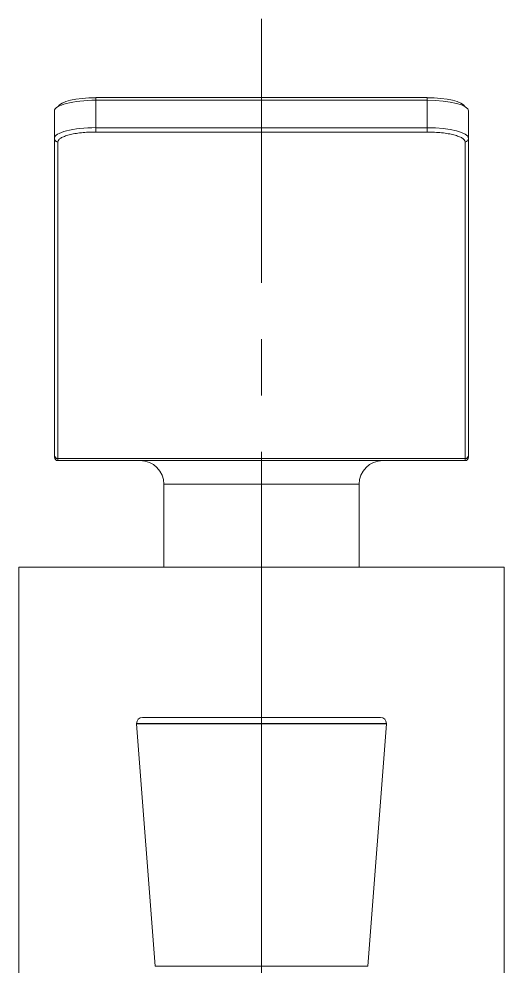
# Model space of a CAD drawing. Extents: x 2340 to 3468, y 0 to 827.
# Drawn here: x 2567.7 to 2608.7, y 286.7 to 366.7 of the extents above; entities that cross this region are included whole.
import ezdxf

# ---------------------------------------------------------------- set-up
doc = ezdxf.new("R2010")
doc.units = 0
doc.header["$LTSCALE"] = 3
doc.header["$MEASUREMENT"] = 0
doc.linetypes.add('CENTER2', pattern=[28.575, 19.05, -3.175, 3.175, -3.175])
doc.layers.add('1', color=7, linetype='CONTINUOUS')
doc.layers.add('Cneter', color=1, linetype='CENTER2', lineweight=13)

msp = doc.modelspace()

# ---------------------------------------------------------------- linework, layer by layer
at = {"layer": '1', "color": 7, "linetype": 'Continuous', "lineweight": 13}
for p, q in [((2574.196, 360.048), (2574.196, 359.825)), ((2602.196, 359.825), (2574.196, 359.825)), ((2574.196, 359.825), (2574.196, 357.507)), ((2602.196, 359.825), (2602.196, 360.048)), ((2602.196, 357.507), (2602.196, 359.825)), ((2602.196, 357.507), (2574.196, 357.507)), ((2602.197, 357.14), (2574.196, 357.14)), ((2602.196, 357.14), (2602.196, 357.507)), ((2570.996, 356.314), (2570.996, 329.552)), ((2605.396, 329.552), (2605.396, 356.315)), ((2570.996, 329.552), (2570.996, 329.382)), ((2570.996, 329.552), (2605.396, 329.552)), ((2588.196, 327.382), (2588.196, 329.382)), ((2605.396, 329.382), (2605.396, 329.552)), ((2588.196, 327.382), (2579.946, 327.382)), ((2588.196, 327.382), (2588.196, 320.382)), ((2588.522, 327.382), (2588.196, 327.382)), ((2588.522, 327.382), (2596.446, 327.382)), ((2588.196, 320.382), (2588.196, 307.682)), ((2588.196, 307.182), (2588.196, 307.682)), ((2577.636, 307.182), (2588.196, 307.182)), ((2588.196, 307.144), (2577.637, 307.144)), ((2588.196, 307.144), (2588.196, 307.182)), ((2588.196, 307.182), (2588.254, 307.182)), ((2588.196, 286.682), (2588.196, 307.144)), ((2588.254, 307.144), (2588.196, 307.144)), ((2598.756, 307.182), (2588.254, 307.182)), ((2598.755, 307.144), (2588.254, 307.144))]:
    msp.add_line(p, q, dxfattribs=at)
at = {"layer": '1', "color": 7, "linetype": 'Continuous', "lineweight": 18}
for p, q in [((2602.196, 360.048), (2574.196, 360.048)), ((2570.696, 358.919), (2570.696, 356.604)), ((2605.696, 356.604), (2605.696, 358.919)), ((2570.696, 356.604), (2570.696, 329.841)), ((2605.696, 329.841), (2605.696, 356.604)), ((2570.696, 329.841), (2570.696, 329.682)), ((2605.696, 329.682), (2605.696, 329.841)), ((2605.396, 329.382), (2570.996, 329.382)), ((2579.946, 327.382), (2579.946, 320.382)), ((2596.446, 320.382), (2596.446, 327.382)), ((2588.196, 320.382), (2567.696, 320.382)), ((2567.696, 320.382), (2567.696, 281.182)), ((2588.196, 320.382), (2608.696, 320.382)), ((2608.696, 281.182), (2608.696, 320.382)), ((2588.196, 307.682), (2578.136, 307.682)), ((2588.252, 307.682), (2588.196, 307.682)), ((2598.256, 307.682), (2588.252, 307.682)), ((2577.637, 307.144), (2579.196, 286.682)), ((2597.196, 286.682), (2598.755, 307.144)), ((2579.196, 286.682), (2588.196, 286.682)), ((2588.196, 286.682), (2597.196, 286.682))]:
    msp.add_line(p, q, dxfattribs=at)
for centre, radius, start, end in [((2570.996, 329.682), 0.3, 180, 270), ((2605.396, 329.682), 0.3, 270, 0), ((2577.946, 327.382), 2, 0, 90), ((2598.446, 327.382), 2, 90, 180), ((2578.136, 307.182), 0.5, 90, 180), ((2598.256, 307.182), 0.5, 0, 90), ((2578.136, 307.182), 0.5, 180, 184.35698), ((2598.256, 307.182), 0.5, 355.64302, 0)]:
    msp.add_arc(centre, radius, start, end, dxfattribs=at)
for centre, major_axis, start_param, end_param in [((2574.196, 358.919), (3.5, 0), 1.570796, 3.141593), ((2574.196, 359.209), (3.2, 0), 1.570796, 3.03581), ((2602.196, 359.209), (3.2, 0), 0.105783, 1.570796), ((2602.196, 358.919), (3.5, 0), 0, 1.570796), ((2574.196, 356.605), (3.5, 0), 1.570796, 3.141593), ((2602.196, 356.602), (3.5, 0), 0, 1.570796)]:
    msp.add_ellipse(centre, major_axis=major_axis, ratio=0.258819, start_param=start_param, end_param=end_param, dxfattribs=at)
at = {"layer": '1', "color": 7, "linetype": 'Continuous', "lineweight": 13}
for centre, start_param, end_param in [((2570.996, 329.841), 0, 1.570796), ((2605.396, 329.841), 1.570796, 3.141593)]:
    msp.add_ellipse(centre, major_axis=(-0.3, 0), ratio=0.966171, start_param=start_param, end_param=end_param, dxfattribs=at)
at = {"layer": '1', "color": 7, "linetype": 'Continuous', "lineweight": 18}
for points, knots in [([(2570.996, 356.315), (2570.996, 356.369), (2571.017, 356.423), (2571.098, 356.529), (2571.159, 356.582), (2571.32, 356.682), (2571.419, 356.73), (2571.652, 356.82), (2571.785, 356.862), (2572.081, 356.939), (2572.244, 356.973), (2572.592, 357.034), (2572.778, 357.059), (2573.165, 357.101), (2573.366, 357.117), (2573.777, 357.138), (2573.987, 357.143), (2574.196, 357.143)], [0, 0, 0, 0, 0.125, 0.125, 0.25, 0.25, 0.375, 0.375, 0.5, 0.5, 0.625, 0.625, 0.75, 0.75, 0.875, 0.875, 1, 1, 1, 1]), ([(2574.196, 357.507), (2574.196, 357.469), (2574.196, 357.429), (2574.196, 357.352), (2574.196, 357.314), (2574.196, 357.246), (2574.196, 357.216), (2574.196, 357.168), (2574.196, 357.15), (2574.196, 357.14)], [0, 0, 0, 0, 0.25, 0.25, 0.5, 0.5, 0.75, 0.75, 1, 1, 1, 1]), ([(2602.197, 357.14), (2602.406, 357.14), (2602.616, 357.135), (2603.026, 357.113), (2603.228, 357.098), (2603.615, 357.056), (2603.8, 357.03), (2604.148, 356.97), (2604.311, 356.936), (2604.607, 356.859), (2604.74, 356.817), (2604.973, 356.727), (2605.072, 356.679), (2605.232, 356.579), (2605.294, 356.526), (2605.375, 356.42), (2605.396, 356.366), (2605.396, 356.312)], [0, 0, 0, 0, 0.125, 0.125, 0.25, 0.25, 0.375, 0.375, 0.5, 0.5, 0.625, 0.625, 0.75, 0.75, 0.875, 0.875, 1, 1, 1, 1]), ([(2605.696, 356.604), (2605.696, 356.566), (2605.688, 356.528), (2605.658, 356.458), (2605.636, 356.426), (2605.58, 356.373), (2605.547, 356.351), (2605.474, 356.322), (2605.435, 356.315), (2605.396, 356.315)], [0, 0, 0, 0, 0.25, 0.25, 0.5, 0.5, 0.75, 0.75, 1, 1, 1, 1])]:
    msp.add_open_spline(points, degree=3, knots=knots, dxfattribs=at)
at = {"layer": '1', "color": 7, "linetype": 'Continuous', "lineweight": 13}
msp.add_open_spline([(2570.996, 356.314), (2570.993, 356.314), (2570.987, 356.314), (2570.979, 356.314), (2570.97, 356.315), (2570.962, 356.316), (2570.953, 356.316), (2570.945, 356.318), (2570.937, 356.319), (2570.929, 356.32), (2570.921, 356.322), (2570.913, 356.324), (2570.905, 356.326), (2570.898, 356.329), (2570.89, 356.331), (2570.876, 356.337), (2570.854, 356.347), (2570.825, 356.364), (2570.802, 356.381), (2570.789, 356.394), (2570.782, 356.4), (2570.778, 356.404), (2570.774, 356.409), (2570.769, 356.414), (2570.764, 356.42), (2570.759, 356.426), (2570.754, 356.433), (2570.748, 356.44), (2570.743, 356.449), (2570.737, 356.458), (2570.731, 356.467), (2570.726, 356.478), (2570.721, 356.489), (2570.716, 356.501), (2570.711, 356.513), (2570.707, 356.527), (2570.703, 356.541), (2570.7, 356.556), (2570.698, 356.571), (2570.696, 356.588), (2570.696, 356.599), (2570.696, 356.604)], degree=3, knots=[0, 0, 0, 0, 0.018632, 0.037103, 0.055416, 0.07357, 0.091567, 0.109409, 0.127095, 0.144627, 0.162006, 0.179234, 0.196311, 0.21324, 0.23002, 0.246653, 0.308435, 0.387209, 0.458229, 0.493054, 0.504115, 0.516485, 0.530162, 0.545146, 0.561439, 0.579039, 0.597948, 0.618164, 0.639688, 0.662521, 0.686661, 0.712109, 0.738866, 0.76693, 0.796302, 0.826982, 0.85897, 0.892266, 0.926869, 0.962781, 1, 1, 1, 1], dxfattribs=at)
at = {"layer": 'Cneter', "lineweight": 5, "ltscale": 0.5}
msp.add_line((2588.196, 215.817), (2588.196, 366.696), dxfattribs=at)

doc.saveas('drawing.dxf')
